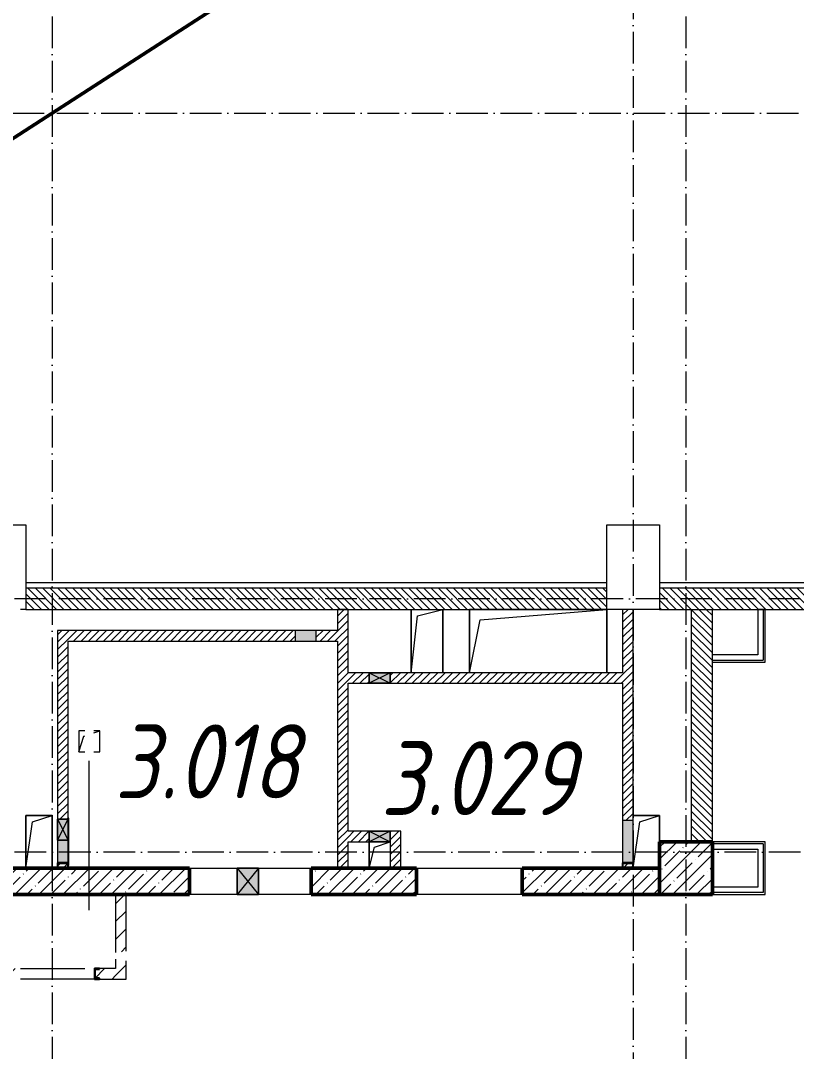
# Model space of a CAD drawing. Header units: millimetres. Extents: x -12989 to 629078, y -109036 to 555275.
# Drawn here: x 580710 to 588056, y -24820 to -15060 of the extents above; entities that cross this region are included whole.
import ezdxf

# ---------------------------------------------------------------- set-up
doc = ezdxf.new("R2010")
doc.units = ezdxf.units.MM
doc.linetypes.add('50_200_ШТРИХ_1Т_ш5_п1_п1_', pattern=[700, 500, -100, 0, -100])
for name, color, linetype, lineweight in [('A-DETL-____-OTLN-1', 7, 'Continuous', 50), ('A-DETL-GENF-OTLN', 7, 'Continuous', 9), ('A-DETL-GENF-OTLN-2', 7, 'Continuous', 5), ('A-FLOR-____-OTLN', 7, 'Continuous', 9), ('A-GENM-____-MCUT', 7, 'Continuous', 25), ('A-GENM-____-OTLN', 7, 'Continuous', 9), ('A-GENM-____-OTLN-1', 7, 'Continuous', 25), ('A-GLAZ-____-OTLN', 7, 'Continuous', 9), ('A-WALL-____-MCUT', 7, 'Continuous', 13), ('A-WALL-____-MCUT-2', 7, 'Continuous', 50), ('A-WALL-____-OTLN', 7, 'Continuous', 9), ('A-WALL-____-PATT-1', 7, 'Continuous', 9), ('A-WALL-FNSH-MCUT-1', 7, 'Continuous', 9), ('I-WALL-____-OTLN', 7, 'Continuous', 9), ('S-COLS-____-MCUT', 7, 'Continuous', 50), ('S-COLS-____-OTLN', 7, 'Continuous', 9), ('S-GRID-____-OTLN-1', 7, '50_200_ШТРИХ_1Т_ш5_п1_п1_', 9), ('Марки помещений', 7, 'Continuous', 9)]:
    doc.layers.add(name, color=color, linetype=linetype, lineweight=lineweight)
doc.layers.add('A-DETL-GENF-OTLN-3', color=9, linetype='Continuous', lineweight=9, true_color=0x808080)
doc.layers.add('A-GLAZ-____-OTLN-1', color=7, linetype='Continuous', lineweight=9, true_color=0xc0c0c0)
doc.styles.add('ISOCPEUR_I_2', font='isocpeui.ttf', dxfattribs={"width": 0.85, "height": 2.3})
pattern_1 = [(135, (523510.01, -90515.614), (-35.35534, -35.35534), [])]
pattern_2 = [(45, (523510.01, -90515.614), (-35.35534, 35.35534), [])]
pattern_3 = [(45, (523510.01, -90515.61), (-84.85281, 84.85281), [])]

# ---------------------------------------------------------------- blocks, each defined once
blk = doc.blocks.new('BSC_Колонна _Прямоугольная - 500х500-V79-АР1_План отверстий 3 этажа в осях 1-64_Ю-ЯЯ')
at = {"layer": 'S-COLS-____-OTLN'}
h = blk.add_hatch(dxfattribs=at)
h.set_pattern_fill('FP_88', color=256, style=0, pattern_type=2)
h.set_pattern_definition([(45, (-63500, -67431.04), (-114.04925, 114.04925), []), (45, (-63385.95, -67431.04), (-114.04925, 114.04925), [201.613, -40.323, 3.353, -36.97])])
h.paths.add_polyline_path([(-250, -250), (250, -250), (250, 250), (-250, 250)], flags=0)
at = {"layer": 'S-COLS-____-MCUT'}
for p, q in [((250, 250), (-250, 250)), ((-250, 250), (-250, -250)), ((250, -250), (250, 250)), ((-250, -250), (250, -250))]:
    blk.add_line(p, q, dxfattribs=at)
blk = doc.blocks.new('BSC_Колонна _Прямоугольная - 500х800-V86-АР1_План отверстий 3 этажа в осях 1-64_Ю-ЯЯ')
at = {"layer": 'S-COLS-____-OTLN'}
for p, q in [((-250, 400), (-200, 400)), ((-250, -400), (-250, 200)), ((250, 150), (250, -400)), ((250, -400), (-250, -400))]:
    blk.add_line(p, q, dxfattribs=at)
blk = doc.blocks.new('BSC_Колонна _Прямоугольная - 500х800-V87-АР1_План отверстий 3 этажа в осях 1-64_Ю-ЯЯ')
at = {"layer": 'S-COLS-____-OTLN'}
for p, q in [((-250, 400), (0, 400)), ((100, 400), (250, 400)), ((-250, -400), (-250, 200)), ((250, 200), (250, -400)), ((250, -400), (-250, -400))]:
    blk.add_line(p, q, dxfattribs=at)
blk = doc.blocks.new('AR_Отверстие Ниша - Лючок-32404835-АР1_План отверстий 3 этажа в осях 1-64_Ю-ЯЯ')
at = {"layer": 'A-GLAZ-____-OTLN'}
blk.add_hatch(color=256, dxfattribs=at).paths.add_polyline_path([(100, -50), (100, 50), (-100, 50), (-100, -50)], flags=0)
for p, q in [((100, 50), (-100, 50)), ((-100, 50), (-100, -50)), ((100, -50), (100, 50)), ((-100, -50), (100, -50))]:
    blk.add_line(p, q, dxfattribs=at)
blk = doc.blocks.new('AR_Отверстие Ниша - Лючок-32404890-АР1_План отверстий 3 этажа в осях 1-64_Ю-ЯЯ')
at = {"layer": 'A-GLAZ-____-OTLN'}
blk.add_hatch(color=256, dxfattribs=at).paths.add_polyline_path([(-200, 50), (-200, -50), (15, -50), (15, 50)], flags=0)
for p, q in [((15, 50), (-200, 50)), ((-200, -50), (15, -50))]:
    blk.add_line(p, q, dxfattribs=at)
blk = doc.blocks.new('Л_Общий_Лючок - Лючок-29808059-АР1_План отверстий 3 этажа в осях 1-64_Ю-ЯЯ')
at = {"layer": 'A-GLAZ-____-OTLN-1'}
blk.add_hatch(color=256, dxfattribs=at).paths.add_polyline_path([(424, 6), (-24, 6), (-24, 0), (424, 0)], flags=0)
at = {"layer": 'A-GLAZ-____-OTLN'}
for p, q in [((424, 6), (-24, 6)), ((-24, 6), (-24, 0)), ((424, 6), (424, 0))]:
    blk.add_line(p, q, dxfattribs=at)
blk = doc.blocks.new('AR_Отверстие Ниша - Лючок-32404954-АР1_План отверстий 3 этажа в осях 1-64_Ю-ЯЯ')
at = {"layer": 'A-GLAZ-____-OTLN'}
blk.add_hatch(color=256, dxfattribs=at).paths.add_polyline_path([(200, -50), (200, 50), (-200, 50), (-200, -50)], flags=0)
for p, q in [((200, 50), (-200, 50)), ((-200, 50), (-200, -50)), ((-200, -50), (200, -50))]:
    blk.add_line(p, q, dxfattribs=at)
blk = doc.blocks.new('154_Фахверк_СКБ_Швеллер - Тип_100_3960_зеркало-29769493-АР1_План отверстий 3 этажа в осях 1-64_Ю-ЯЯ')
at = {"layer": 'A-GENM-____-MCUT'}
for p, q in [((175, 50), (125, 50)), ((125, 50), (125, -50)), ((128, 47), (175, 47)), ((128, -47), (128, 47)), ((175, 47), (175, 50)), ((125, -50), (175, -50)), ((175, -47), (128, -47)), ((175, -50), (175, -47))]:
    blk.add_line(p, q, dxfattribs=at)
blk = doc.blocks.new('AR_Отверстие прямоугольное _в стене_ - AR_Отверстие прямоугольное _в стене__ВК-32404859-АР1_План отверстий 3 этажа в осях 1-64_Ю-ЯЯ')
at = {"layer": 'A-GLAZ-____-OTLN'}
blk.add_hatch(color=256, dxfattribs=at).paths.add_polyline_path([(-100, -50), (100, -50), (100, 50), (-100, 50)], flags=0)
at = {"layer": 'A-DETL-GENF-OTLN'}
for p, q in [((-100, -50), (-100, 50)), ((-100, 50), (100, 50)), ((100, 50), (-100, -50)), ((-100, 50), (100, -50)), ((100, 50), (-100, 50)), ((-100, 50), (-100, -50)), ((100, 50), (100, -50)), ((100, -50), (100, 50)), ((100, -50), (-100, -50)), ((-100, -50), (100, -50))]:
    blk.add_line(p, q, dxfattribs=at)
blk = doc.blocks.new('AR_Отверстие прямоугольное _в плите_ - AR_Отверстие прямоугольное _в плите_-V170-АР1_План отверстий 3 этажа в осях 1-64_Ю-ЯЯ')
at = {"layer": 'A-GENM-____-OTLN'}
for p, q in [((125, 250), (-125, 250)), ((-125, 250), (-125, -250)), ((-62.5, 187.5), (125, 250)), ((125, -250), (125, 250)), ((-125, -250), (-62.5, 187.5))]:
    blk.add_line(p, q, dxfattribs=at)
blk = doc.blocks.new('AR_Отверстие прямоугольное _в плите_ - AR_Отверстие прямоугольное _в плите_-V171-АР1_План отверстий 3 этажа в осях 1-64_Ю-ЯЯ')
at = {"layer": 'A-GENM-____-OTLN'}
for p, q in [((125, 250), (-125, 250)), ((-62.5, 187.5), (125, 250)), ((125, 0), (125, 250)), ((-125, -250), (-62.5, 187.5))]:
    blk.add_line(p, q, dxfattribs=at)
blk = doc.blocks.new('AR_Отверстие прямоугольное _в плите_ - AR_Отверстие прямоугольное _в плите_-V174-АР1_План отверстий 3 этажа в осях 1-64_Ю-ЯЯ')
at = {"layer": 'A-GENM-____-OTLN'}
for p, q in [((-43.4, 100), (-100, 100)), ((-100, 100), (-100, -100)), ((100, 100), (43.4, 100)), ((43.4, 81.1), (100, 100)), ((100, -100), (100, 100)), ((-100, -100), (-50, 50)), ((-50, 50), (-43.4, 52.2)), ((-100, -100), (-43.4, -100)), ((43.4, -100), (100, -100))]:
    blk.add_line(p, q, dxfattribs=at)
blk = doc.blocks.new('AR_Отверстие прямоугольное _в плите_ - AR_Отверстие прямоугольное _в плите_-30552610-АР1_План отверстий 3 этажа в осях 1-64_Ю-ЯЯ')
at = {"layer": 'A-GENM-____-OTLN'}
for p, q in [((-150, 300), (-150, -300)), ((-90, 240), (150, 300)), ((150, -300), (150, 300)), ((-150, -300), (-90, 240))]:
    blk.add_line(p, q, dxfattribs=at)
blk = doc.blocks.new('AR_Отверстие прямоугольное _в плите_ - AR_Отверстие прямоугольное _в плите_-30552626-АР1_План отверстий 3 этажа в осях 1-64_Ю-ЯЯ')
at = {"layer": 'A-GENM-____-OTLN'}
for p, q in [((-100, 125), (-100, -125)), ((-50, 75), (100, 125)), ((-100, -125), (-50, 75))]:
    blk.add_line(p, q, dxfattribs=at)
blk = doc.blocks.new('AR_Отверстие прямоугольное _в плите_ - AR_Отверстие прямоугольное _в плите_-30552510-АР1_План отверстий 3 этажа в осях 1-64_Ю-ЯЯ')
at = {"layer": 'A-GENM-____-OTLN'}
for p, q in [((650, 300), (-650, 300)), ((-650, 300), (-650, -299.7)), ((-550, 200), (650, 300)), ((650, -299.7), (650, 300)), ((-649.9, -299.7), (-550, 200))]:
    blk.add_line(p, q, dxfattribs=at)
blk = doc.blocks.new('AR_Отверстие прямоугольное _в стене__БезПР - AR_Отверстие прямоугольное _в стене__БезПР-30578456-АР1_План отверстий 3 этажа в осях 1-64_Ю-ЯЯ')
at = {"layer": 'A-GLAZ-____-OTLN-1'}
blk.add_hatch(color=256, dxfattribs=at).paths.add_polyline_path([(100, -125), (100, 125), (-100, 125), (-100, -125)], flags=0)
at = {"layer": 'A-DETL-GENF-OTLN'}
for p, q in [((-100, -125), (-100, 125)), ((-100, 125), (100, 125)), ((100, 125), (-100, -125)), ((-100, 125), (100, -125)), ((100, 125), (-100, 125)), ((-100, 125), (-100, -125)), ((100, 125), (100, -125)), ((100, -125), (100, 125)), ((100, -125), (-100, -125)), ((-100, -125), (100, -125))]:
    blk.add_line(p, q, dxfattribs=at)
at = {"layer": 'A-GLAZ-____-OTLN'}
blk.add_line((100, 125), (-100, 125), dxfattribs=at)
blk = doc.blocks.new('154_Стойка_СКБ_Швеллер - СМ-2180_100-28318692-АР1_План отверстий 3 этажа в осях 1-64_Ю-ЯЯ')
at = {"layer": 'A-GENM-____-MCUT'}
for p, q in [((171, 50), (125, 50)), ((125, 50), (125, -50)), ((129.5, 42.4), (171, 42.4)), ((129.5, -42.4), (129.5, 42.4)), ((171, 42.4), (171, 50)), ((125, -50), (171, -50)), ((171, -42.4), (129.5, -42.4)), ((171, -50), (171, -42.4))]:
    blk.add_line(p, q, dxfattribs=at)
blk = doc.blocks.new('AR_Отверстие прямоугольное _в стене__БезПР - AR_Отверстие прямоугольное _в стене__БезПР-36427953-АР1_План отверстий 3 этажа в осях 1-64_Ю-ЯЯ')
at = {"layer": 'A-GLAZ-____-OTLN'}
blk.add_hatch(color=256, dxfattribs=at).paths.add_polyline_path([(100, -50), (100, 50), (-100, 50), (-100, -50)], flags=0)
at = {"layer": 'A-DETL-GENF-OTLN'}
for p, q in [((-100, -50), (-100, 50)), ((-100, 50), (100, 50)), ((100, 50), (-100, -50)), ((-100, 50), (100, -50)), ((100, 50), (-100, 50)), ((-100, 50), (-100, -50)), ((100, 50), (100, -50)), ((100, -50), (100, 50)), ((100, -50), (-100, -50)), ((-100, -50), (100, -50))]:
    blk.add_line(p, q, dxfattribs=at)
blk = doc.blocks.new('DET_L_Имитация разреза_ISO2-5 - Вправо-29858769-АР1_План отверстий 3 этажа в осях 1-64_Ю-ЯЯ')
at = {"layer": 'A-DETL-GENF-OTLN-3'}
blk.add_line((143.1, 0), (1556.9, 0), dxfattribs=at)
blk = doc.blocks.new('3эт')
at = {"layer": 'S-GRID-____-OTLN-1', "color": 251, "ltscale": 0.6, "true_color": 0x636466}
for p, q in [((346770.7, 4029.4), (346770.7, -33971.9)), ((341270.7, 3756), (341270.7, -33823.9)), ((347270.7, 3756), (347270.7, -33828.9)), ((318208.2, -12282.4), (387845.1, -12282.4)), ((387845.1, -16882.4), (333012.7, -16882.4)), ((387845.1, -19282.4), (279101.9, -19282.4))]:
    blk.add_line(p, q, dxfattribs=at)

msp = doc.modelspace()

# ---------------------------------------------------------------- hatches: boundary and pattern name
at = {"layer": 'A-WALL-____-PATT-1'}
h = msp.add_hatch(dxfattribs=at)
h.set_pattern_fill('FP_9', color=256, style=0, pattern_type=2)
h.set_pattern_definition(pattern_1)
h.paths.add_polyline_path([(586260.0077, -20634.5723), (586260.0077, -20434.5723), (580760.0077, -20434.5723), (580760.0077, -20634.5723), (585357.2318, -20634.5723)], flags=0)
h = msp.add_hatch(dxfattribs=at)
h.set_pattern_fill('FP_9', color=256, style=0, pattern_type=2)
h.set_pattern_definition(pattern_1)
h.paths.add_polyline_path([(592210.0077, -20634.5723), (592210.0077, -20434.5723), (586760.0077, -20434.5723), (586760.0077, -20634.5723), (590659.6247, -20634.5723)], flags=0)
h = msp.add_hatch(dxfattribs=at)
h.set_pattern_fill('FP_8', color=256, style=0, pattern_type=2)
h.set_pattern_definition(pattern_2)
h.paths.add_polyline_path([(583810.0077, -23084.5723), (583810.0077, -20634.5723), (583710.0077, -20634.5723), (583710.0077, -23084.5723)], flags=0)
h = msp.add_hatch(dxfattribs=at)
h.set_pattern_fill('FP_8', color=256, style=0, pattern_type=2)
h.set_pattern_definition(pattern_2)
h.paths.add_polyline_path([(586413.0077, -23084.5723), (586507.0077, -23084.5723), (586507.0077, -23037.5723), (586413.0077, -23037.5723)], flags=0)
h.paths.add_polyline_path([(586510.0077, -22634.5723), (586510.0077, -20634.5723), (586410.0077, -20634.5723), (586410.0077, -22634.5723), (586484.2934, -22634.5723)], flags=0)
h = msp.add_hatch(dxfattribs=at)
h.set_pattern_fill('FP_9', color=256, style=0, pattern_type=2)
h.set_pattern_definition(pattern_1)
h.paths.add_polyline_path([(587060.0077, -22834.5723), (587260.0077, -22834.5723), (587260.0077, -20634.5723), (587060.0077, -20634.5723)], flags=0)
h = msp.add_hatch(dxfattribs=at)
h.set_pattern_fill('FP_8', color=256, style=0, pattern_type=2)
h.set_pattern_definition(pattern_2)
h.paths.add_polyline_path([(581063.0077, -23084.5723), (581157.0077, -23084.5723), (581157.0077, -23037.5723), (581063.0077, -23037.5723)], flags=0)
h.paths.add_polyline_path([(581060.0077, -22619.5723), (581160.0077, -22619.5723), (581160.0077, -20834.5723), (581060.0077, -20834.5723), (581060.0077, -21990.7657)], flags=0)
h = msp.add_hatch(dxfattribs=at)
h.set_pattern_fill('FP_8', color=256, style=0, pattern_type=2)
h.set_pattern_definition(pattern_2)
h.paths.add_polyline_path([(581160.0077, -20934.5723), (583310.0077, -20934.5723), (583310.0077, -20834.5723), (581160.0077, -20834.5723)], flags=0)
h.paths.add_polyline_path([(583710.0077, -20934.5723), (583710.0077, -20834.5723), (583510.0077, -20834.5723), (583510.0077, -20934.5723), (583589.7675, -20934.5723)], flags=0)
h = msp.add_hatch(dxfattribs=at)
h.set_pattern_fill('FP_8', color=256, style=0, pattern_type=2)
h.set_pattern_definition(pattern_2)
h.paths.add_polyline_path([(584210.0077, -21334.5723), (586410.0077, -21334.5723), (586410.0077, -21234.5723), (584210.0077, -21234.5723)], flags=0)
h.paths.add_polyline_path([(584010.0077, -21334.5723), (584010.0077, -21234.5723), (583810.0077, -21234.5723), (583810.0077, -21334.5723)], flags=0)
h = msp.add_hatch(dxfattribs=at)
h.set_pattern_fill('FP_8', color=256, style=0, pattern_type=2)
h.set_pattern_definition(pattern_2)
h.paths.add_polyline_path([(584010.0077, -22834.5723), (584010.0077, -22734.5723), (583810.0077, -22734.5723), (583810.0077, -22834.5723)], flags=0)
h = msp.add_hatch(dxfattribs=at)
h.set_pattern_fill('FP_8', color=256, style=0, pattern_type=2)
h.set_pattern_definition(pattern_2)
h.paths.add_polyline_path([(584310.0075, -23084.5723), (584310.0075, -22734.5723), (584210.0077, -22734.5723), (584210.0077, -23084.5723)], flags=0)
h = msp.add_hatch(dxfattribs=at)
h.set_pattern_fill('FP_12', color=256, style=0, pattern_type=2)
h.set_pattern_definition([(45, (523510, -90515.61), (-114.04925, 114.04925), []), (45, (523624.06, -90515.61), (-114.04925, 114.04925), [201.612, -40.322, 3.353, -36.97])])
h.paths.add_polyline_path([(586507.0077, -23334.5723), (586760.0077, -23334.5723), (586760.0077, -23084.5723), (585460.0077, -23084.5723), (585460.0077, -23334.5723)], flags=0)
h.paths.add_polyline_path([(584460.0077, -23334.5723), (584460.0077, -23084.5723), (583460.0077, -23084.5723), (583460.0077, -23334.5723), (583589.7675, -23334.5723)], flags=0)
h.paths.add_polyline_path([(581822.3032, -23334.5723), (582310.0077, -23334.5723), (582310.0077, -23084.5723), (577810.0077, -23084.5723), (577810.0077, -23334.5723), (580938.5711, -23334.5723)], flags=0)
h.paths.add_polyline_path([(576210.0077, -23334.5723), (576660.0077, -23334.5723), (576660.0077, -23084.5723), (573960.0077, -23084.5723), (573960.0077, -23334.5723), (574960.0077, -23334.5723)], flags=0)
h = msp.add_hatch(dxfattribs=at)
h.set_pattern_fill('FP_7', color=256, style=0, pattern_type=2)
h.set_pattern_definition(pattern_3)
h.paths.add_polyline_path([(581610.0077, -24134.5723), (581710.0077, -24134.5723), (581710.0077, -23961.5829), (581610.0077, -23946.5967), (581610.0077, -24034.5723)], flags=0)
h.paths.add_polyline_path([(581610.0077, -23884.6645), (581710.0077, -23869.6783), (581710.0077, -23334.5723), (581610.0077, -23334.5723), (581610.0077, -23865.6306)], flags=0)
h = msp.add_hatch(dxfattribs=at)
h.set_pattern_fill('FP_7', color=256, style=0, pattern_type=2)
h.set_pattern_definition(pattern_3)
h.paths.add_polyline_path([(579435.0077, -24134.5723), (579435.0077, -24034.5723), (579260.0077, -24034.5723), (579260.0077, -24134.5723)], flags=0)
h.paths.add_polyline_path([(581456.0077, -24134.5723), (581610.0077, -24134.5723), (581610.0077, -24034.5723), (581456.0077, -24034.5723), (581456.0077, -24042.1723), (581414.5077, -24042.1723), (581414.5077, -24126.9723), (581456.0077, -24126.9723)], flags=0)
h.paths.add_polyline_path([(580335.0077, -24134.5723), (580664.0077, -24134.5723), (580664.0077, -24126.9723), (580705.5077, -24126.9723), (580705.5077, -24042.1723), (580664.0077, -24042.1723), (580664.0077, -24034.5723), (580335.0077, -24034.5723), (580335.0077, -24126.9723)], flags=0)

# ---------------------------------------------------------------- linework, layer by layer
at = {"layer": 'A-DETL-____-OTLN-1'}
msp.add_line((597410.0077, -5334.5723), (574510.0077, -20134.5723), dxfattribs=at)
at = {"layer": 'A-FLOR-____-OTLN'}
for p, q in [((586260.0077, -20384.5723), (580760.0077, -20384.5723)), ((592210.0077, -20384.5723), (586760.0077, -20384.5723)), ((584408.7158, -21234.5723), (584408.7158, -20634.5723)), ((584708.7158, -20634.5723), (584708.7158, -21234.5723)), ((584960.0077, -20634.9198), (586260.0077, -20634.9198)), ((584960.0077, -21234.5723), (584960.0077, -20634.9198)), ((586260.0077, -20634.9198), (586260.0077, -21234.5723)), ((580760.0077, -22584.5723), (581010.0077, -22584.5723)), ((580760.0077, -23084.5723), (580760.0077, -22584.5723)), ((581010.0077, -22584.5723), (581010.0077, -23084.5723)), ((586510.0077, -22584.5723), (586760.0077, -22584.5723)), ((586760.0077, -22584.5723), (586760.0077, -22834.5723)), ((584010.0075, -23084.5723), (584010.0075, -22834.5723))]:
    msp.add_line(p, q, dxfattribs=at)
at = {"layer": 'A-WALL-____-MCUT'}
for p, q in [((586260.0077, -20434.5723), (580760.0077, -20434.5723)), ((580760.0077, -20434.5723), (580760.0077, -20634.5723)), ((586260.0077, -20634.5723), (586260.0077, -20434.5723)), ((592210.0077, -20434.5723), (586760.0077, -20434.5723)), ((586760.0077, -20434.5723), (586760.0077, -20634.5723)), ((580760.0077, -20634.5723), (586260.0077, -20634.5723)), ((586760.0077, -20634.5723), (592210.0077, -20634.5723)), ((587060.0077, -20634.5723), (587060.0077, -22834.5723)), ((587260.0077, -22834.5723), (587260.0077, -20634.5723)), ((587740.0077, -20634.5723), (587690.0077, -20634.5723)), ((587690.0077, -20634.5723), (587690.0077, -21064.5723)), ((587740.0077, -20634.5723), (587740.0077, -21114.5723)), ((587690.0077, -21064.5723), (587260.0077, -21064.5723)), ((587260.0077, -21114.5723), (587740.0077, -21114.5723)), ((587740.0077, -22854.5723), (587260.0077, -22854.5723)), ((587260.0077, -22904.5723), (587690.0077, -22904.5723)), ((587690.0077, -22904.5723), (587690.0077, -23264.5723)), ((587740.0077, -22854.5723), (587740.0077, -23314.5723)), ((587690.0077, -23264.5723), (587260.0077, -23264.5723)), ((587740.0077, -23314.5723), (587260.0077, -23314.5723))]:
    msp.add_line(p, q, dxfattribs=at)
at = {"layer": 'A-WALL-____-MCUT-2'}
for p, q in [((581060.0077, -23084.5723), (579260.0077, -23084.5723)), ((581063.0077, -23084.5723), (581157.0077, -23084.5723)), ((582310.0077, -23084.5723), (581160.0077, -23084.5723)), ((582310.0077, -23334.5723), (582310.0077, -23084.5723)), ((584460.0077, -23084.5723), (583460.0077, -23084.5723)), ((583460.0077, -23084.5723), (583460.0077, -23334.5723)), ((584460.0077, -23334.5723), (584460.0077, -23084.5723)), ((586410.0077, -23084.5723), (585460.0077, -23084.5723)), ((585460.0077, -23084.5723), (585460.0077, -23334.5723)), ((586507.0077, -23084.5723), (586413.0077, -23084.5723)), ((586760.0077, -23084.5723), (586510.0077, -23084.5723)), ((577810.0077, -23334.5723), (582310.0077, -23334.5723)), ((583460.0077, -23334.5723), (584460.0077, -23334.5723)), ((585460.0077, -23334.5723), (586760.0077, -23334.5723))]:
    msp.add_line(p, q, dxfattribs=at)
at = {"layer": 'A-WALL-____-OTLN'}
for p, q in [((582310.0077, -23084.5723), (582761.4105, -23084.5723)), ((582961.4105, -23084.5723), (583460.0077, -23084.5723)), ((584460.0077, -23084.5723), (585460.0077, -23084.5723)), ((582761.4105, -23334.5723), (582310.0077, -23334.5723)), ((583460.0077, -23334.5723), (582961.4105, -23334.5723)), ((585460.0077, -23334.5723), (584460.0077, -23334.5723))]:
    msp.add_line(p, q, dxfattribs=at)
at = {"layer": 'A-WALL-FNSH-MCUT-1'}
for p, q in [((583710.0077, -20634.5723), (583710.0077, -20834.5723)), ((583810.0077, -20634.5723), (583710.0077, -20634.5723)), ((583810.0077, -21234.5723), (583810.0077, -20634.5723)), ((586410.0077, -20634.5723), (586410.0077, -21234.5723)), ((586510.0077, -20634.5723), (586410.0077, -20634.5723)), ((586510.0077, -22634.5723), (586510.0077, -20634.5723)), ((587760.0077, -20634.5723), (587740.0077, -20634.5723)), ((587760.0077, -21134.5723), (587760.0077, -20634.5723)), ((581060.0077, -20834.5723), (581060.0077, -22619.5723)), ((583310.0077, -20834.5723), (581060.0077, -20834.5723)), ((583710.0077, -20834.5723), (583510.0077, -20834.5723)), ((581160.0077, -22619.5723), (581160.0077, -20934.5723)), ((581160.0077, -20934.5723), (583310.0077, -20934.5723)), ((583510.0077, -20934.5723), (583710.0077, -20934.5723)), ((583710.0077, -20934.5723), (583710.0077, -23084.5723)), ((587260.0077, -21134.5723), (587760.0077, -21134.5723)), ((584010.0077, -21234.5723), (583810.0077, -21234.5723)), ((586410.0077, -21234.5723), (584210.0077, -21234.5723)), ((583810.0077, -22734.5723), (583810.0077, -21334.5723)), ((583810.0077, -21334.5723), (584010.0077, -21334.5723)), ((584210.0077, -21334.5723), (586410.0077, -21334.5723)), ((586410.0077, -21334.5723), (586410.0077, -22634.5723)), ((584010.0077, -22734.5723), (583810.0077, -22734.5723)), ((584310.0075, -22734.5723), (584210.0077, -22734.5723)), ((584310.0075, -23084.5723), (584310.0075, -22734.5723)), ((583810.0077, -23084.5723), (583810.0077, -22834.5723)), ((583810.0077, -22834.5723), (584010.0077, -22834.5723)), ((584210.0075, -22834.5723), (584210.0075, -23084.5723)), ((587760.0077, -22834.5723), (587260.0077, -22834.5723)), ((587760.0077, -23334.5723), (587760.0077, -22834.5723)), ((581610.0077, -23334.5723), (581610.0077, -23884.6645)), ((581710.0077, -23869.6783), (581710.0077, -23334.5723)), ((587260.0077, -23334.5723), (587760.0077, -23334.5723)), ((581610.0077, -23946.5967), (581610.0077, -24034.5723)), ((581710.0077, -24134.5723), (581710.0077, -23961.5829)), ((581610.0077, -24034.5723), (581456.0077, -24034.5723)), ((581456.0077, -24134.5723), (581710.0077, -24134.5723))]:
    msp.add_line(p, q, dxfattribs=at)
at = {"layer": 'I-WALL-____-OTLN'}
for p, q in [((580710.0077, -24034.5723), (581316.6394, -24034.5723)), ((581403.376, -24034.5723), (581410.0077, -24034.5723)), ((581410.0077, -24134.5723), (580710.0077, -24134.5723))]:
    msp.add_line(p, q, dxfattribs=at)

# ---------------------------------------------------------------- block references
msp.add_blockref('3эт', (239739.3002, -3652.1582))
at = {"layer": 'A-DETL-GENF-OTLN-2', "rotation": 90.00000000000072}
msp.add_blockref('DET_L_Имитация разреза_ISO2-5 - Вправо-29858769-АР1_План отверстий 3 этажа в осях 1-64_Ю-ЯЯ', (581360.0077, -23624.5723), dxfattribs=at)
at = {"layer": 'A-GENM-____-OTLN'}
for name, p in [('AR_Отверстие прямоугольное _в плите_ - AR_Отверстие прямоугольное _в плите_-30552610-АР1_План отверстий 3 этажа в осях 1-64_Ю-ЯЯ', (584558.7158, -20934.5723)), ('AR_Отверстие прямоугольное _в плите_ - AR_Отверстие прямоугольное _в плите_-30552510-АР1_План отверстий 3 этажа в осях 1-64_Ю-ЯЯ', (585610.0077, -20934.9198)), ('AR_Отверстие прямоугольное _в плите_ - AR_Отверстие прямоугольное _в плите_-V174-АР1_План отверстий 3 этажа в осях 1-64_Ю-ЯЯ', (581360.0077, -21884.5723)), ('AR_Отверстие прямоугольное _в плите_ - AR_Отверстие прямоугольное _в плите_-V170-АР1_План отверстий 3 этажа в осях 1-64_Ю-ЯЯ', (580885.0077, -22834.5723)), ('AR_Отверстие прямоугольное _в плите_ - AR_Отверстие прямоугольное _в плите_-V171-АР1_План отверстий 3 этажа в осях 1-64_Ю-ЯЯ', (586635.0077, -22834.5723)), ('AR_Отверстие прямоугольное _в плите_ - AR_Отверстие прямоугольное _в плите_-30552626-АР1_План отверстий 3 этажа в осях 1-64_Ю-ЯЯ', (584110.0075, -22959.5723))]:
    msp.add_blockref(name, p, dxfattribs=at)
at = {"layer": 'A-GENM-____-OTLN-1', "rotation": 270}
for p in [(581110.0077, -22909.5723), (586460.0077, -22909.5723)]:
    msp.add_blockref('154_Фахверк_СКБ_Швеллер - Тип_100_3960_зеркало-29769493-АР1_План отверстий 3 этажа в осях 1-64_Ю-ЯЯ', p, dxfattribs=at)
at = {"layer": 'A-GENM-____-OTLN-1'}
msp.add_blockref('154_Стойка_СКБ_Швеллер - СМ-2180_100-28318692-АР1_План отверстий 3 этажа в осях 1-64_Ю-ЯЯ', (581285.0077, -24084.5723), dxfattribs=at)
at = {"layer": 'A-GLAZ-____-OTLN'}
for name, p in [('AR_Отверстие Ниша - Лючок-32404835-АР1_План отверстий 3 этажа в осях 1-64_Ю-ЯЯ', (583410.0077, -20884.5723)), ('AR_Отверстие прямоугольное _в стене__БезПР - AR_Отверстие прямоугольное _в стене__БезПР-36427953-АР1_План отверстий 3 этажа в осях 1-64_Ю-ЯЯ', (584110.0077, -21284.5723)), ('AR_Отверстие прямоугольное _в стене__БезПР - AR_Отверстие прямоугольное _в стене__БезПР-36427953-АР1_План отверстий 3 этажа в осях 1-64_Ю-ЯЯ', (584110.0077, -22784.5723)), ('AR_Отверстие прямоугольное _в стене__БезПР - AR_Отверстие прямоугольное _в стене__БезПР-30578456-АР1_План отверстий 3 этажа в осях 1-64_Ю-ЯЯ', (582861.4105, -23209.5723))]:
    msp.add_blockref(name, p, dxfattribs=at)
for name, p, rotation in [('AR_Отверстие прямоугольное _в стене_ - AR_Отверстие прямоугольное _в стене__ВК-32404859-АР1_План отверстий 3 этажа в осях 1-64_Ю-ЯЯ', (581110.0077, -22719.5723), 90), ('Л_Общий_Лючок - Лючок-29808059-АР1_План отверстий 3 этажа в осях 1-64_Ю-ЯЯ', (581160.0077, -22634.5723), 270), ('AR_Отверстие Ниша - Лючок-32404954-АР1_План отверстий 3 этажа в осях 1-64_Ю-ЯЯ', (586460.0077, -22834.5723), 270), ('AR_Отверстие Ниша - Лючок-32404890-АР1_План отверстий 3 этажа в осях 1-64_Ю-ЯЯ', (581110.0077, -22834.5723), 90)]:
    msp.add_blockref(name, p, dxfattribs=dict(at, rotation=rotation))
at = {"layer": 'S-COLS-____-OTLN', "rotation": 180}
for name, p in [('BSC_Колонна _Прямоугольная - 500х800-V86-АР1_План отверстий 3 этажа в осях 1-64_Ю-ЯЯ', (580510.0077, -20234.5723)), ('BSC_Колонна _Прямоугольная - 500х800-V87-АР1_План отверстий 3 этажа в осях 1-64_Ю-ЯЯ', (586510.0077, -20234.5723))]:
    msp.add_blockref(name, p, dxfattribs=at)
at = {"layer": 'S-COLS-____-OTLN'}
msp.add_blockref('BSC_Колонна _Прямоугольная - 500х500-V79-АР1_План отверстий 3 этажа в осях 1-64_Ю-ЯЯ', (587010.0077, -23084.5723), dxfattribs=at)

# ---------------------------------------------------------------- texts
at = {"layer": 'Марки помещений', "char_height": 700, "attachment_point": 1, "style": 'ISOCPEUR_I_2'}
for s, insert, width in [('3.018', (581599.6892, -21724.1913), 737.5525), ('3.029', (584118.3383, -21882.3038), 785.65375)]:
    msp.add_mtext(s, dxfattribs=dict(at, insert=insert, width=width))

doc.saveas('drawing.dxf')
